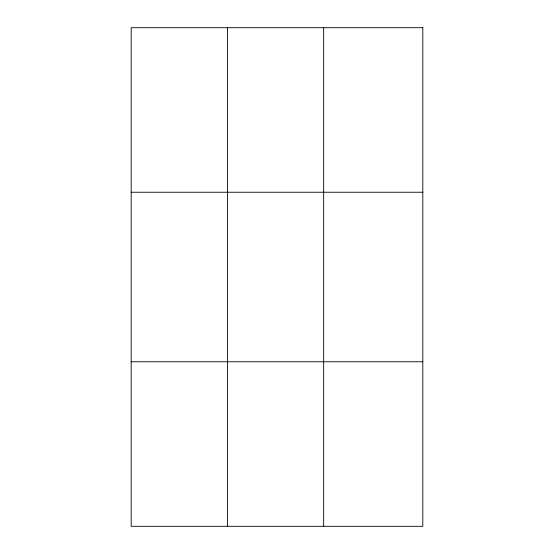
<?xml version="1.0" encoding="UTF-8"?>
<svg xmlns="http://www.w3.org/2000/svg" width="554" height="554" viewBox="0 0 554 554"><rect width="100%" height="100%" fill="white"/><g stroke="black" fill="none" stroke-linecap="round" stroke-linejoin="round"><path stroke-width="0.83" d="M227.424 526.3L227.424 27.7M323.661 526.3L323.661 27.7M131.187 192.238L422.813 192.238M131.187 361.762L422.813 361.762M422.813 27.7L131.187 27.7L131.187 526.3L422.813 526.3L422.813 27.7"/></g></svg>
